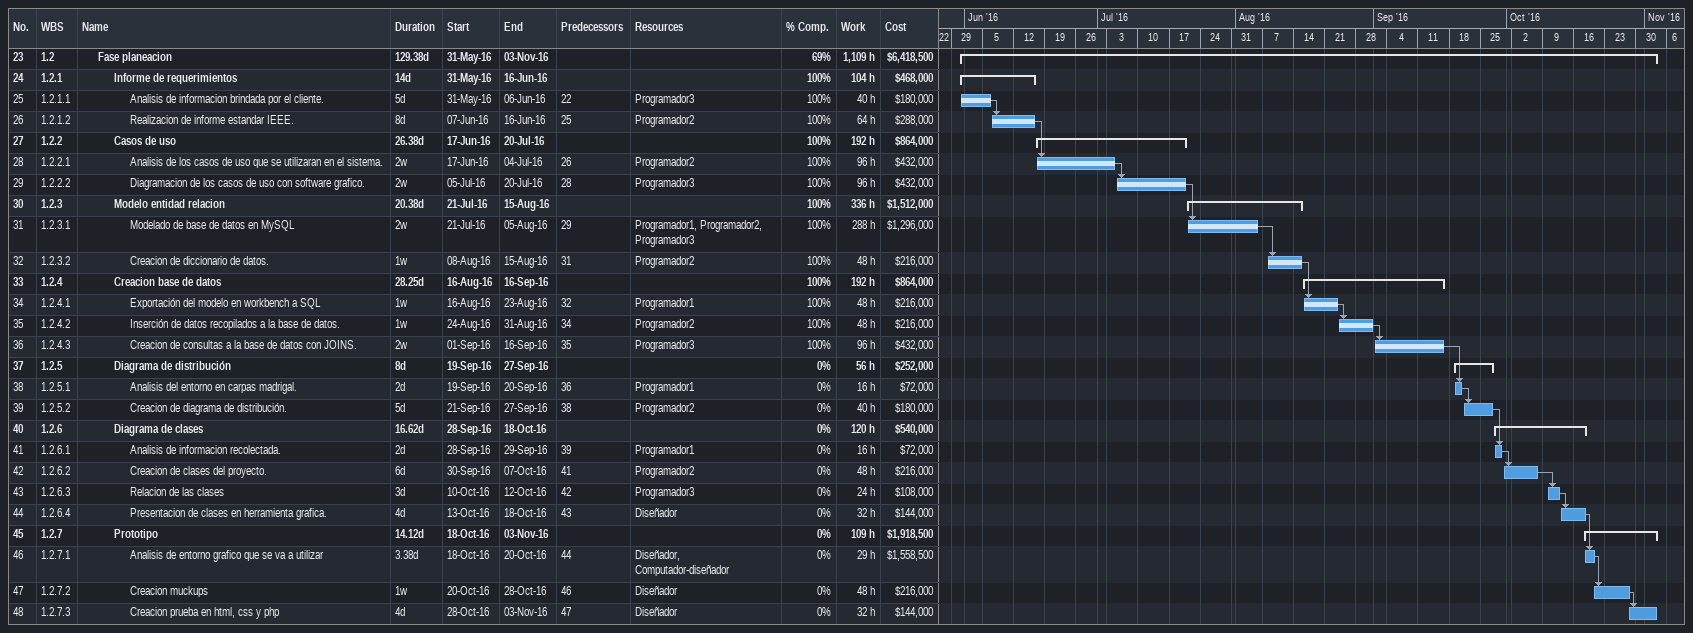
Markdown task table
| ID | WBS | Task | Duration | Start | Finish | Predecessors | Resources | % complete | Work (h) | Cost ($) |
|---|---|---|---|---|---|---|---|---|---|---|
| 23 | 1.2 | **Fase planeacion** | 129.38d | 2016-05-31 | 2016-11-03 |  |  | 69 | 1109 | 6418500 |
| 24 | 1.2.1 | **Informe de requerimientos** | 14d | 2016-05-31 | 2016-06-16 |  |  | 100 | 104 | 468000 |
| 25 | 1.2.1.1 | Analisis de informacion brindada por el cliente. | 5d | 2016-05-31 | 2016-06-06 | 22 | Programador3 | 100 | 40 | 180000 |
| 26 | 1.2.1.2 | Realizacion de informe estandar IEEE. | 8d | 2016-06-07 | 2016-06-16 | 25 | Programador2 | 100 | 64 | 288000 |
| 27 | 1.2.2 | **Casos de uso** | 26.38d | 2016-06-17 | 2016-07-20 |  |  | 100 | 192 | 864000 |
| 28 | 1.2.2.1 | Analisis de los casos de uso que se utilizaran en el sistema. | 2w | 2016-06-17 | 2016-07-04 | 26 | Programador2 | 100 | 96 | 432000 |
| 29 | 1.2.2.2 | Diagramacion de los casos de uso con software grafico. | 2w | 2016-07-05 | 2016-07-20 | 28 | Programador3 | 100 | 96 | 432000 |
| 30 | 1.2.3 | **Modelo entidad relacion** | 20.38d | 2016-07-21 | 2016-08-15 |  |  | 100 | 336 | 1512000 |
| 31 | 1.2.3.1 | Modelado de base de datos en MySQL | 2w | 2016-07-21 | 2016-08-05 | 29 | Programador1, Programador2, Programador3 | 100 | 288 | 1296000 |
| 32 | 1.2.3.2 | Creacion de diccionario de datos. | 1w | 2016-08-08 | 2016-08-15 | 31 | Programador2 | 100 | 48 | 216000 |
| 33 | 1.2.4 | **Creacion base de datos** | 28.25d | 2016-08-16 | 2016-09-16 |  |  | 100 | 192 | 864000 |
| 34 | 1.2.4.1 | Exportación del modelo en workbench a SQL | 1w | 2016-08-16 | 2016-08-23 | 32 | Programador1 | 100 | 48 | 216000 |
| 35 | 1.2.4.2 | Inserción de datos recopilados a la base de datos. | 1w | 2016-08-24 | 2016-08-31 | 34 | Programador2 | 100 | 48 | 216000 |
| 36 | 1.2.4.3 | Creacion de consultas a la base de datos con JOINS. | 2w | 2016-09-01 | 2016-09-16 | 35 | Programador3 | 100 | 96 | 432000 |
| 37 | 1.2.5 | **Diagrama de distribución** | 8d | 2016-09-19 | 2016-09-27 |  |  | 0 | 56 | 252000 |
| 38 | 1.2.5.1 | Analisis del entorno en carpas madrigal. | 2d | 2016-09-19 | 2016-09-20 | 36 | Programador1 | 0 | 16 | 72000 |
| 39 | 1.2.5.2 | Creacion de diagrama de distribución. | 5d | 2016-09-21 | 2016-09-27 | 38 | Programador2 | 0 | 40 | 180000 |
| 40 | 1.2.6 | **Diagrama de clases** | 16.62d | 2016-09-28 | 2016-10-18 |  |  | 0 | 120 | 540000 |
| 41 | 1.2.6.1 | Analisis de informacion recolectada. | 2d | 2016-09-28 | 2016-09-29 | 39 | Programador1 | 0 | 16 | 72000 |
| 42 | 1.2.6.2 | Creacion de clases del proyecto. | 6d | 2016-09-30 | 2016-10-07 | 41 | Programador2 | 0 | 48 | 216000 |
| 43 | 1.2.6.3 | Relacion de las clases | 3d | 2016-10-10 | 2016-10-12 | 42 | Programador3 | 0 | 24 | 108000 |
| 44 | 1.2.6.4 | Presentacion de clases en herramienta grafica. | 4d | 2016-10-13 | 2016-10-18 | 43 | Diseñador | 0 | 32 | 144000 |
| 45 | 1.2.7 | **Prototipo** | 14.12d | 2016-10-18 | 2016-11-03 |  |  | 0 | 109 | 1918500 |
| 46 | 1.2.7.1 | Analisis de entorno grafico que se va a utilizar | 3.38d | 2016-10-18 | 2016-10-20 | 44 | Diseñador, Computador-diseñador | 0 | 29 | 1558500 |
| 47 | 1.2.7.2 | Creacion muckups | 1w | 2016-10-20 | 2016-10-28 | 46 | Diseñador | 0 | 48 | 216000 |
| 48 | 1.2.7.3 | Creacion prueba en html, css y php | 4d | 2016-10-28 | 2016-11-03 | 47 | Diseñador | 0 | 32 | 144000 |
